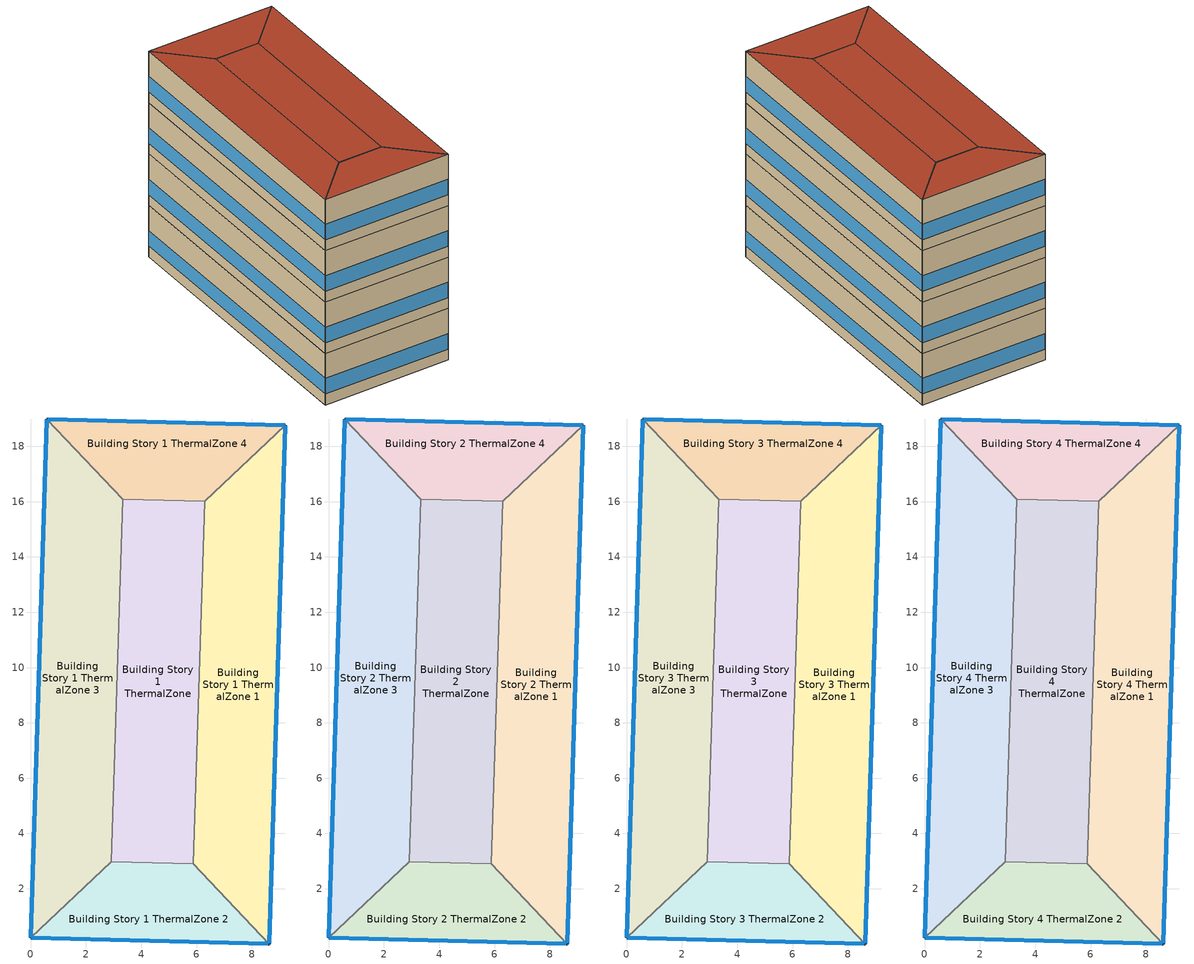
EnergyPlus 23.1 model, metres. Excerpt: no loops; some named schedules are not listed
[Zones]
Building Story 1 ThermalZone
 floor ground (Typical Insulated Carpeted 8in Slab Floor): 6.3,16.02 5.88,2.91 2.91,2.97 3.33,16.08 z0
 wall adiabatic (Typical Interior Wall): 5.88,2.91 6.3,16.02 3.33,16.08 2.91,2.97 5.88,2.91 z0:3.6
 ceiling adiabatic (Typical Interior Floor): 3.33,16.08 2.91,2.97 5.88,2.91 6.3,16.02 z3.6
Building Story 1 ThermalZone 1
 floor ground (Typical Insulated Carpeted 8in Slab Floor): 9.21,18.77 8.62,0 5.88,2.91 6.3,16.02 z0
 wall outside (Typical Insulated Steel Framed Exterior Wall R-12.99): 8.62,0 9.21,18.77 z0:3.6
 wall adiabatic (Typical Interior Wall): 9.21,18.77 6.3,16.02 5.88,2.91 8.62,0 z0:3.6
 window (U 0.55 SHGC 0.25): 8.63,0.03 9.21,18.74 z0.76:1.84
 ceiling adiabatic (Typical Interior Ceiling): 6.3,16.02 5.88,2.91 8.62,0 9.21,18.77 z3.6
Building Story 1 ThermalZone 2
 floor ground (Typical Insulated Carpeted 8in Slab Floor): 8.62,0 0,0.22 2.91,2.97 5.88,2.91 z0
 wall outside (Typical Insulated Steel Framed Exterior Wall R-12.99): 0,0.22 8.62,0 z0:3.6
 wall adiabatic (Typical Interior Wall): 8.62,0 5.88,2.91 2.91,2.97 0,0.22 z0:3.6
 window (U 0.55 SHGC 0.25): 0.03,0.22 8.6,0 z0.76:1.85
 ceiling adiabatic (Typical Interior Ceiling): 5.88,2.91 2.91,2.97 0,0.22 8.62,0 z3.6
Building Story 1 ThermalZone 3
 floor ground (Typical Insulated Carpeted 8in Slab Floor): 0,0.22 0.59,18.99 3.33,16.08 2.91,2.97 z0
 wall outside (Typical Insulated Steel Framed Exterior Wall R-12.99): 0.59,18.99 0,0.22 z0:3.6
 wall adiabatic (Typical Interior Wall): 0,0.22 2.91,2.97 3.33,16.08 0.59,18.99 z0:3.6
 window (U 0.55 SHGC 0.25): 0.59,18.97 0,0.25 z0.76:1.84
 ceiling adiabatic (Typical Interior Ceiling): 2.91,2.97 3.33,16.08 0.59,18.99 0,0.22 z3.6
Building Story 1 ThermalZone 4
 floor ground (Typical Insulated Carpeted 8in Slab Floor): 0.59,18.99 9.21,18.77 6.3,16.02 3.33,16.08 z0
 wall outside (Typical Insulated Steel Framed Exterior Wall R-12.99): 9.21,18.77 0.59,18.99 z0:3.6
 wall adiabatic (Typical Interior Wall): 0.59,18.99 3.33,16.08 6.3,16.02 9.21,18.77 z0:3.6
 window (U 0.55 SHGC 0.25): 9.19,18.77 0.61,18.99 z0.76:1.85
 ceiling adiabatic (Typical Interior Ceiling): 3.33,16.08 6.3,16.02 9.21,18.77 0.59,18.99 z3.6
Building Story 2 ThermalZone
 floor adiabatic (Typical Interior Floor): 6.3,16.02 5.88,2.91 2.91,2.97 3.33,16.08 z3.6
 wall adiabatic (Typical Interior Wall): 5.88,2.91 6.3,16.02 3.33,16.08 2.91,2.97 5.88,2.91 z3.6:7.2
 ceiling adiabatic (Typical Interior Ceiling): 3.33,16.08 2.91,2.97 5.88,2.91 6.3,16.02 z7.2
Building Story 2 ThermalZone 1
 floor adiabatic (Typical Interior Ceiling): 9.21,18.77 8.62,0 5.88,2.91 6.3,16.02 z3.6
 wall outside (Typical Insulated Steel Framed Exterior Wall R-12.99): 8.62,0 9.21,18.77 z3.6:7.2
 wall adiabatic (Typical Interior Wall): 9.21,18.77 6.3,16.02 5.88,2.91 8.62,0 z3.6:7.2
 window (U 0.55 SHGC 0.25): 8.63,0.03 9.21,18.74 z4.36:5.44
 ceiling adiabatic (Typical Interior Ceiling): 6.3,16.02 5.88,2.91 8.62,0 9.21,18.77 z7.2
Building Story 2 ThermalZone 2
 floor adiabatic (Typical Interior Ceiling): 8.62,0 0,0.22 2.91,2.97 5.88,2.91 z3.6
 wall outside (Typical Insulated Steel Framed Exterior Wall R-12.99): 0,0.22 8.62,0 z3.6:7.2
 wall adiabatic (Typical Interior Wall): 8.62,0 5.88,2.91 2.91,2.97 0,0.22 z3.6:7.2
 window (U 0.55 SHGC 0.25): 0.03,0.22 8.6,0 z4.36:5.45
 ceiling adiabatic (Typical Interior Ceiling): 5.88,2.91 2.91,2.97 0,0.22 8.62,0 z7.2
Building Story 2 ThermalZone 3
 floor adiabatic (Typical Interior Ceiling): 0,0.22 0.59,18.99 3.33,16.08 2.91,2.97 z3.6
 wall outside (Typical Insulated Steel Framed Exterior Wall R-12.99): 0.59,18.99 0,0.22 z3.6:7.2
 wall adiabatic (Typical Interior Wall): 0,0.22 2.91,2.97 3.33,16.08 0.59,18.99 z3.6:7.2
 window (U 0.55 SHGC 0.25): 0.59,18.97 0,0.25 z4.36:5.44
 ceiling adiabatic (Typical Interior Ceiling): 2.91,2.97 3.33,16.08 0.59,18.99 0,0.22 z7.2
Building Story 2 ThermalZone 4
 floor adiabatic (Typical Interior Ceiling): 0.59,18.99 9.21,18.77 6.3,16.02 3.33,16.08 z3.6
 wall outside (Typical Insulated Steel Framed Exterior Wall R-12.99): 9.21,18.77 0.59,18.99 z3.6:7.2
 wall adiabatic (Typical Interior Wall): 0.59,18.99 3.33,16.08 6.3,16.02 9.21,18.77 z3.6:7.2
 window (U 0.55 SHGC 0.25): 9.19,18.77 0.61,18.99 z4.36:5.45
 ceiling adiabatic (Typical Interior Ceiling): 3.33,16.08 6.3,16.02 9.21,18.77 0.59,18.99 z7.2
Building Story 3 ThermalZone
 floor adiabatic (Typical Interior Ceiling): 6.3,16.02 5.88,2.91 2.91,2.97 3.33,16.08 z7.2
 wall adiabatic (Typical Interior Wall): 5.88,2.91 6.3,16.02 3.33,16.08 2.91,2.97 5.88,2.91 z7.2:10.8
 ceiling adiabatic (Typical Interior Ceiling): 3.33,16.08 2.91,2.97 5.88,2.91 6.3,16.02 z10.8
Building Story 3 ThermalZone 1
 floor adiabatic (Typical Interior Ceiling): 9.21,18.77 8.62,0 5.88,2.91 6.3,16.02 z7.2
 wall outside (Typical Insulated Steel Framed Exterior Wall R-12.99): 8.62,0 9.21,18.77 z7.2:10.8
 wall adiabatic (Typical Interior Wall): 9.21,18.77 6.3,16.02 5.88,2.91 8.62,0 z7.2:10.8
 window (U 0.55 SHGC 0.25): 8.63,0.03 9.21,18.74 z7.96:9.04
 ceiling adiabatic (Typical Interior Ceiling): 6.3,16.02 5.88,2.91 8.62,0 9.21,18.77 z10.8
Building Story 3 ThermalZone 2
 floor adiabatic (Typical Interior Ceiling): 8.62,0 0,0.22 2.91,2.97 5.88,2.91 z7.2
 wall outside (Typical Insulated Steel Framed Exterior Wall R-12.99): 0,0.22 8.62,0 z7.2:10.8
 wall adiabatic (Typical Interior Wall): 8.62,0 5.88,2.91 2.91,2.97 0,0.22 z7.2:10.8
 window (U 0.55 SHGC 0.25): 0.03,0.22 8.6,0 z7.96:9.05
 ceiling adiabatic (Typical Interior Floor): 5.88,2.91 2.91,2.97 0,0.22 8.62,0 z10.8
Building Story 3 ThermalZone 3
 floor adiabatic (Typical Interior Ceiling): 0,0.22 0.59,18.99 3.33,16.08 2.91,2.97 z7.2
 wall outside (Typical Insulated Steel Framed Exterior Wall R-12.99): 0.59,18.99 0,0.22 z7.2:10.8
 wall adiabatic (Typical Interior Wall): 0,0.22 2.91,2.97 3.33,16.08 0.59,18.99 z7.2:10.8
 window (U 0.55 SHGC 0.25): 0.59,18.97 0,0.25 z7.96:9.04
 ceiling adiabatic (Typical Interior Floor): 2.91,2.97 3.33,16.08 0.59,18.99 0,0.22 z10.8
Building Story 3 ThermalZone 4
 floor adiabatic (Typical Interior Ceiling): 0.59,18.99 9.21,18.77 6.3,16.02 3.33,16.08 z7.2
 wall outside (Typical Insulated Steel Framed Exterior Wall R-12.99): 9.21,18.77 0.59,18.99 z7.2:10.8
 wall adiabatic (Typical Interior Wall): 0.59,18.99 3.33,16.08 6.3,16.02 9.21,18.77 z7.2:10.8
 window (U 0.55 SHGC 0.25): 9.19,18.77 0.61,18.99 z7.96:9.05
 ceiling adiabatic (Typical Interior Floor): 3.33,16.08 6.3,16.02 9.21,18.77 0.59,18.99 z10.8
Building Story 4 ThermalZone
 floor adiabatic (Typical Interior Ceiling): 6.3,16.02 5.88,2.91 2.91,2.97 3.33,16.08 z10.8
 wall adiabatic (Typical Interior Wall): 5.88,2.91 6.3,16.02 3.33,16.08 2.91,2.97 5.88,2.91 z10.8:14.4
 roof outside (Typical IEAD Roof - Highly Reflective R-25.64): 3.33,16.08 2.91,2.97 5.88,2.91 6.3,16.02 z14.4
Building Story 4 ThermalZone 1
 floor adiabatic (Typical Interior Ceiling): 9.21,18.77 8.62,0 5.88,2.91 6.3,16.02 z10.8
 wall outside (Typical Insulated Steel Framed Exterior Wall R-12.99): 8.62,0 9.21,18.77 z10.8:14.4
 wall adiabatic (Typical Interior Wall): 9.21,18.77 6.3,16.02 5.88,2.91 8.62,0 z10.8:14.4
 window (U 0.55 SHGC 0.25): 8.63,0.03 9.21,18.74 z11.56:12.64
 roof outside (Typical IEAD Roof - Highly Reflective R-25.64): 6.3,16.02 5.88,2.91 8.62,0 9.21,18.77 z14.4
Building Story 4 ThermalZone 2
 floor adiabatic (Typical Interior Floor): 8.62,0 0,0.22 2.91,2.97 5.88,2.91 z10.8
 wall outside (Typical Insulated Steel Framed Exterior Wall R-12.99): 0,0.22 8.62,0 z10.8:14.4
 wall adiabatic (Typical Interior Wall): 8.62,0 5.88,2.91 2.91,2.97 0,0.22 z10.8:14.4
 window (U 0.55 SHGC 0.25): 0.03,0.22 8.6,0 z11.56:12.65
 roof outside (Typical IEAD Roof - Highly Reflective R-25.64): 5.88,2.91 2.91,2.97 0,0.22 8.62,0 z14.4
Building Story 4 ThermalZone 3
 floor adiabatic (Typical Interior Floor): 0,0.22 0.59,18.99 3.33,16.08 2.91,2.97 z10.8
 wall outside (Typical Insulated Steel Framed Exterior Wall R-12.99): 0.59,18.99 0,0.22 z10.8:14.4
 wall adiabatic (Typical Interior Wall): 0,0.22 2.91,2.97 3.33,16.08 0.59,18.99 z10.8:14.4
 window (U 0.55 SHGC 0.25): 0.59,18.97 0,0.25 z11.56:12.64
 roof outside (Typical IEAD Roof - Highly Reflective R-25.64): 2.91,2.97 3.33,16.08 0.59,18.99 0,0.22 z14.4
Building Story 4 ThermalZone 4
 floor adiabatic (Typical Interior Floor): 0.59,18.99 9.21,18.77 6.3,16.02 3.33,16.08 z10.8
 wall outside (Typical Insulated Steel Framed Exterior Wall R-12.99): 9.21,18.77 0.59,18.99 z10.8:14.4
 wall adiabatic (Typical Interior Wall): 0.59,18.99 3.33,16.08 6.3,16.02 9.21,18.77 z10.8:14.4
 window (U 0.55 SHGC 0.25): 9.19,18.77 0.61,18.99 z11.56:12.65
 roof outside (Typical IEAD Roof - Highly Reflective R-25.64): 3.33,16.08 6.3,16.02 9.21,18.77 0.59,18.99 z14.4
[Building]
bld_1: Terrain=City
[Site:Location]
Jack Northrop Fld H_CA_USA: Latitude {deg}=41.3152; Longitude {deg}=-105.582; Time Zone {hr}=-8; Elevation {m}=21
[Site:GroundTemperature:FCfactorMethod]
18.8, 14.3, 13.6, 13.2, 13.3, 12.6, 15.3, 15.6, 17.7, 19.4, 19.7, 18.5
[Site:WaterMainsTemperature]
Calculation Method=Correlation; Annual Average Outdoor Air Temperature {C}=8.96667; Maximum Difference In Monthly Average Outdoor Air Temperatures {deltaC}=26.2
[SizingPeriod:DesignDay] Day of Month=21; Dry-Bulb Temperature Range Modifier Type=DefaultMultipliers; Humidity Condition Type=Wetbulb; Barometric Pressure {Pa}=98769; Rain Indicator=No; Snow Indicator=No; Daylight Saving Time Indicator=No; Begin Environment Reset Mode=FullResetAtBeginEnvironment
Name | Month | Day Type | Maximum Dry-Bulb Temperature {C} | Daily Dry-Bulb Temperature Range {deltaC} | Wetbulb or DewPoint at Maximum Dry-Bulb {C} | Wind Speed {m/s} | Wind Direction {deg} | Solar Model Indicator | ASHRAE Clear Sky Optical Depth for Beam Irradiance (taub) | ASHRAE Clear Sky Optical Depth for Diffuse Irradiance (taud) | Sky Clearness
Buffalo Niagara Intl Ap Ann Clg .4% Condns DB=>MWB 1 | 7 | SummerDesignDay | 30.3 | 9.3 | 21.8 | 5.7 | 240 | ASHRAETau | 0.462 | 2.001
Buffalo Niagara Intl Ap Ann Clg .4% Condns WB=>MDB 1 | 7 | SummerDesignDay | 27.8 | 9.3 | 23.8 | 5.7 | 240 | ASHRAETau | 0.462 | 2.001
Buffalo Niagara Intl Ap Ann Htg 99.6% Condns DB 1 | 1 | WinterDesignDay | -16.3 | 0 | -16.3 | 5.1 | 270 | ASHRAEClearSky |  |  | 0
[Material]
Name | Roughness | Thickness {m} | Conductivity {W/m-K} | Density {kg/m3} | Specific Heat {J/kg-K} | Thermal Absorptance | Solar Absorptance | Visible Absorptance
100mm Normalweight concrete floor | MediumRough | 0.1016 | 2.31045 | 2322 | 832.557 | 0.9 | 0.7 | 0.7
25mm Stucco | Smooth | 0.0254 | 0.72 | 1856 | 840 | 0.9 | 0.7 | 0.7
5/8 in. Gypsum Board | MediumSmooth | 0.0159 | 0.16 | 800 | 1090 | 0.9 | 0.7 | 0.7
8 in. Normalweight Concrete Floor | MediumRough | 0.2032 | 2.31 | 2322 | 832 | 0.9 | 0.7 | 0.7
G01 13mm gypsum board | Smooth | 0.0127 | 0.160031 | 800.001 | 1090.73 | 0.9 | 0.7 | 0.5
Metal Roof Surface | Smooth | 0.0008 | 45.28 | 7824 | 500 | 0.9 | 0.7 | 0.7
Roof Membrane - Highly Reflective | VeryRough | 0.0095 | 0.16 | 1121.29 | 1460 | 0.75 | 0.45 | 0.7
Std Wood 6inch 1; Std Wood 6inch 2 | MediumSmooth | 0.15 | 0.12 | 540 | 1210 | 0.9 | 0.7 | 0.7
[Material:NoMass] Roughness=Smooth; Thermal Absorptance=0.9; Solar Absorptance=0.7
Name | Thermal Resistance {m2-K/W} | Visible Absorptance
CP02 CARPET PAD; Typical Carpet Pad | 0.21648 | 0.8
Typical Insulation R-10.81 | 1.90342 | 0.7
Typical Insulation R-24.52 | 4.31889 | 0.7
[WindowMaterial:Gas]
Gap_1_W_0_0032: Gas Type=Air; Thickness {m}=0.0032
[WindowMaterial:Glazing] Optical Data Type=SpectralAverage; Infrared Transmittance at Normal Incidence=0; Back Side Infrared Hemispherical Emissivity=0.84; Conductivity {W/m-K}=1; Dirt Correction Factor for Solar and Visible Transmittance=1; Solar Diffusing=No
Name | Thickness {m} | Solar Transmittance at Normal Incidence | Front Side Solar Reflectance at Normal Incidence | Back Side Solar Reflectance at Normal Incidence | Visible Transmittance at Normal Incidence | Front Side Visible Reflectance at Normal Incidence | Back Side Visible Reflectance at Normal Incidence | Front Side Infrared Hemispherical Emissivity
Glass_2022F_LayerAvg | 0.0039 | 0.355897 | 0.394095 | 0.265645 | 0.677694 | 0.042734 | 0.05547 | 0.046
Glass_2175_LayerAvg | 0.0086 | 0.167758 | 0.217606 | 0.437978 | 0.416044 | 0.078729 | 0.10654 | 0.84
[Construction]
InteriorFurnishings 1: Std Wood 6inch 1
InteriorFurnishings 2: Std Wood 6inch 2
Typical IEAD Roof - Highly Reflective R-25.64: Roof Membrane - Highly Reflective, Typical Insulation R-24.52, Metal Roof Surface
Typical Insulated Carpeted 8in Slab Floor: 8 in. Normalweight Concrete Floor, Typical Carpet Pad
Typical Insulated Steel Framed Exterior Wall R-12.99: 25mm Stucco, 5/8 in. Gypsum Board, Typical Insulation R-10.81, 5/8 in. Gypsum Board
Typical Interior Ceiling: CP02 CARPET PAD, 100mm Normalweight concrete floor
Typical Interior Floor: 100mm Normalweight concrete floor, CP02 CARPET PAD
Typical Interior Wall: G01 13mm gypsum board, G01 13mm gypsum board
U 0.55 SHGC 0.25: Glass_2175_LayerAvg, Gap_1_W_0_0032, Glass_2022F_LayerAvg
[Zone] Multiplier=1; Part of Total Floor Area=Yes
Building Story 1 ThermalZone; Building Story 1 ThermalZone 1; Building Story 1 ThermalZone 2; Building Story 1 ThermalZone 3; Building Story 1 ThermalZone 4; Building Story 2 ThermalZone; Building Story 2 ThermalZone 1; Building Story 2 ThermalZone 2; Building Story 2 ThermalZone 3; Building Story 2 ThermalZone 4; Building Story 3 ThermalZone; Building Story 3 ThermalZone 1; Building Story 3 ThermalZone 2; Building Story 3 ThermalZone 3; Building Story 3 ThermalZone 4; Building Story 4 ThermalZone; Building Story 4 ThermalZone 1; Building Story 4 ThermalZone 2; Building Story 4 ThermalZone 3; Building Story 4 ThermalZone 4
[Space]
Name | Zone | Space Type
Building Story 1 Space | Building Story 1 ThermalZone | Story Ground Blended Space Type
Building Story 1 Space 1 | Building Story 1 ThermalZone 1 | Story Ground Blended Space Type
Building Story 1 Space 2 | Building Story 1 ThermalZone 2 | Story Ground Blended Space Type
Building Story 1 Space 3 | Building Story 1 ThermalZone 3 | Story Ground Blended Space Type
Building Story 1 Space 4 | Building Story 1 ThermalZone 4 | Story Ground Blended Space Type
Building Story 2 Space | Building Story 2 ThermalZone | Story Mid Blended Space Type
Building Story 2 Space 1 | Building Story 2 ThermalZone 1 | Story Mid Blended Space Type
Building Story 2 Space 2 | Building Story 2 ThermalZone 2 | Story Mid Blended Space Type
Building Story 2 Space 3 | Building Story 2 ThermalZone 3 | Story Mid Blended Space Type
Building Story 2 Space 4 | Building Story 2 ThermalZone 4 | Story Mid Blended Space Type
Building Story 3 Space | Building Story 3 ThermalZone | Story Mid2 Blended Space Type
Building Story 3 Space 1 | Building Story 3 ThermalZone 1 | Story Mid2 Blended Space Type
Building Story 3 Space 2 | Building Story 3 ThermalZone 2 | Story Mid2 Blended Space Type
Building Story 3 Space 3 | Building Story 3 ThermalZone 3 | Story Mid2 Blended Space Type
Building Story 3 Space 4 | Building Story 3 ThermalZone 4 | Story Mid2 Blended Space Type
Building Story 4 Space | Building Story 4 ThermalZone | Story Top Blended Space Type
Building Story 4 Space 1 | Building Story 4 ThermalZone 1 | Story Top Blended Space Type
Building Story 4 Space 2 | Building Story 4 ThermalZone 2 | Story Top Blended Space Type
Building Story 4 Space 3 | Building Story 4 ThermalZone 3 | Story Top Blended Space Type
Building Story 4 Space 4 | Building Story 4 ThermalZone 4 | Story Top Blended Space Type
[SpaceList]
Story Ground Blended Space Type: Building Story 1 Space, Building Story 1 Space 1, Building Story 1 Space 4, Building Story 1 Space 2, Building Story 1 Space 3
Story Mid Blended Space Type: Building Story 2 Space, Building Story 2 Space 1, Building Story 2 Space 2, Building Story 2 Space 3, Building Story 2 Space 4
Story Mid2 Blended Space Type: Building Story 3 Space 1, Building Story 3 Space, Building Story 3 Space 2, Building Story 3 Space 3, Building Story 3 Space 4
Story Top Blended Space Type: Building Story 4 Space 1, Building Story 4 Space 4, Building Story 4 Space, Building Story 4 Space 2, Building Story 4 Space 3
[InternalMass]
Name | Construction | Zone or ZoneList | Space or SpaceList | Surface Area {m2}
Building Story 1 Space SecondarySchool Auditorium  - Story Ground Mass | InteriorFurnishings 1 | Building Story 1 ThermalZone | Building Story 1 Space | 9.42893
Building Story 1 Space 1 SecondarySchool Auditorium  - Story Ground Mass | InteriorFurnishings 1 | Building Story 1 ThermalZone 1 | Building Story 1 Space 1 | 10.9137
Building Story 1 Space 4 SecondarySchool Auditorium  - Story Ground Mass | InteriorFurnishings 1 | Building Story 1 ThermalZone 4 | Building Story 1 Space 4 | 3.96791
Building Story 1 Space 2 SecondarySchool Auditorium  - Story Ground Mass | InteriorFurnishings 1 | Building Story 1 ThermalZone 2 | Building Story 1 Space 2 | 3.96792
Building Story 1 Space 3 SecondarySchool Auditorium  - Story Ground Mass | InteriorFurnishings 1 | Building Story 1 ThermalZone 3 | Building Story 1 Space 3 | 10.9137
Building Story 1 Space SecondarySchool Cafeteria  - Story Ground Mass | InteriorFurnishings 1 | Building Story 1 ThermalZone | Building Story 1 Space | 5.96791
Building Story 1 Space 1 SecondarySchool Cafeteria  - Story Ground Mass | InteriorFurnishings 1 | Building Story 1 ThermalZone 1 | Building Story 1 Space 1 | 6.90768
Building Story 1 Space 4 SecondarySchool Cafeteria  - Story Ground Mass | InteriorFurnishings 1 | Building Story 1 ThermalZone 4 | Building Story 1 Space 4 | 2.51143
Building Story 1 Space 2 SecondarySchool Cafeteria  - Story Ground Mass | InteriorFurnishings 1 | Building Story 1 ThermalZone 2 | Building Story 1 Space 2 | 2.51144
Building Story 1 Space 3 SecondarySchool Cafeteria  - Story Ground Mass | InteriorFurnishings 1 | Building Story 1 ThermalZone 3 | Building Story 1 Space 3 | 6.90768
Building Story 1 Space SecondarySchool ComputerRoom  - Story Ground Mass | InteriorFurnishings 1 | Building Story 1 ThermalZone | Building Story 1 Space | 9.11089
Building Story 1 Space 1 SecondarySchool ComputerRoom  - Story Ground Mass | InteriorFurnishings 1 | Building Story 1 ThermalZone 1 | Building Story 1 Space 1 | 10.5456
Building Story 1 Space 4 SecondarySchool ComputerRoom  - Story Ground Mass | InteriorFurnishings 1 | Building Story 1 ThermalZone 4 | Building Story 1 Space 4 | 3.83407
Building Story 1 Space 2 SecondarySchool ComputerRoom  - Story Ground Mass | InteriorFurnishings 1 | Building Story 1 ThermalZone 2 | Building Story 1 Space 2 | 3.83408
Building Story 1 Space 3 SecondarySchool ComputerRoom  - Story Ground Mass | InteriorFurnishings 1 | Building Story 1 ThermalZone 3 | Building Story 1 Space 3 | 10.5456
Building Story 1 Space SecondarySchool Gym  - Story Ground Mass | InteriorFurnishings 1 | Building Story 1 ThermalZone | Building Story 1 Space | 18.6645
Building Story 1 Space 1 SecondarySchool Gym  - Story Ground Mass | InteriorFurnishings 1 | Building Story 1 ThermalZone 1 | Building Story 1 Space 1 | 21.6036
Building Story 1 Space 4 SecondarySchool Gym  - Story Ground Mass | InteriorFurnishings 1 | Building Story 1 ThermalZone 4 | Building Story 1 Space 4 | 7.85446
Building Story 1 Space 2 SecondarySchool Gym  - Story Ground Mass | InteriorFurnishings 1 | Building Story 1 ThermalZone 2 | Building Story 1 Space 2 | 7.85448
Building Story 1 Space 3 SecondarySchool Gym  - Story Ground Mass | InteriorFurnishings 1 | Building Story 1 ThermalZone 3 | Building Story 1 Space 3 | 21.6036
Building Story 1 Space SecondarySchool Kitchen  - Story Ground Mass | InteriorFurnishings 1 | Building Story 1 ThermalZone | Building Story 1 Space | 2.0579
Building Story 1 Space 1 SecondarySchool Kitchen  - Story Ground Mass | InteriorFurnishings 1 | Building Story 1 ThermalZone 1 | Building Story 1 Space 1 | 2.38196
Building Story 1 Space 4 SecondarySchool Kitchen  - Story Ground Mass | InteriorFurnishings 1 | Building Story 1 ThermalZone 4 | Building Story 1 Space 4 | 0.866011
Building Story 1 Space 2 SecondarySchool Kitchen  - Story Ground Mass | InteriorFurnishings 1 | Building Story 1 ThermalZone 2 | Building Story 1 Space 2 | 0.866014
Building Story 1 Space 3 SecondarySchool Kitchen  - Story Ground Mass | InteriorFurnishings 1 | Building Story 1 ThermalZone 3 | Building Story 1 Space 3 | 2.38196
Building Story 1 Space SecondarySchool Library  - Story Ground Mass | InteriorFurnishings 1 | Building Story 1 ThermalZone | Building Story 1 Space | 8.02582
Building Story 1 Space 1 SecondarySchool Library  - Story Ground Mass | InteriorFurnishings 1 | Building Story 1 ThermalZone 1 | Building Story 1 Space 1 | 9.28963
Building Story 1 Space 4 SecondarySchool Library  - Story Ground Mass | InteriorFurnishings 1 | Building Story 1 ThermalZone 4 | Building Story 1 Space 4 | 3.37744
Building Story 1 Space 2 SecondarySchool Library  - Story Ground Mass | InteriorFurnishings 1 | Building Story 1 ThermalZone 2 | Building Story 1 Space 2 | 3.37745
Building Story 1 Space 3 SecondarySchool Library  - Story Ground Mass | InteriorFurnishings 1 | Building Story 1 ThermalZone 3 | Building Story 1 Space 3 | 9.28963
Building Story 1 Space SecondarySchool Lobby  - Story Ground Mass; Building Story 1 Space SecondarySchool Restroom  - Story Ground Mass | InteriorFurnishings 1 | Building Story 1 ThermalZone | Building Story 1 Space | 4.00355
Building Story 1 Space 1 SecondarySchool Lobby  - Story Ground Mass; Building Story 1 Space 1 SecondarySchool Restroom  - Story Ground Mass | InteriorFurnishings 1 | Building Story 1 ThermalZone 1 | Building Story 1 Space 1 | 4.63399
Building Story 1 Space 4 SecondarySchool Lobby  - Story Ground Mass; Building Story 1 Space 4 SecondarySchool Restroom  - Story Ground Mass | InteriorFurnishings 1 | Building Story 1 ThermalZone 4 | Building Story 1 Space 4 | 1.68479
Building Story 1 Space 2 SecondarySchool Lobby  - Story Ground Mass; Building Story 1 Space 2 SecondarySchool Restroom  - Story Ground Mass | InteriorFurnishings 1 | Building Story 1 ThermalZone 2 | Building Story 1 Space 2 | 1.68479
Building Story 1 Space 3 SecondarySchool Lobby  - Story Ground Mass; Building Story 1 Space 3 SecondarySchool Restroom  - Story Ground Mass | InteriorFurnishings 1 | Building Story 1 ThermalZone 3 | Building Story 1 Space 3 | 4.63399
Building Story 1 Space SecondarySchool Mechanical  - Story Ground Mass | InteriorFurnishings 1 | Building Story 1 ThermalZone | Building Story 1 Space | 6.52916
Building Story 1 Space 1 SecondarySchool Mechanical  - Story Ground Mass | InteriorFurnishings 1 | Building Story 1 ThermalZone 1 | Building Story 1 Space 1 | 7.5573
Building Story 1 Space 4 SecondarySchool Mechanical  - Story Ground Mass | InteriorFurnishings 1 | Building Story 1 ThermalZone 4 | Building Story 1 Space 4 | 2.74762
Building Story 1 Space 2 SecondarySchool Mechanical  - Story Ground Mass | InteriorFurnishings 1 | Building Story 1 ThermalZone 2 | Building Story 1 Space 2 | 2.74763
Building Story 1 Space 3 SecondarySchool Mechanical  - Story Ground Mass | InteriorFurnishings 1 | Building Story 1 ThermalZone 3 | Building Story 1 Space 3 | 7.5573
Building Story 1 Space SecondarySchool Office  - Story Ground Mass | InteriorFurnishings 1 | Building Story 1 ThermalZone | Building Story 1 Space | 10.1585
Building Story 1 Space 1 SecondarySchool Office  - Story Ground Mass | InteriorFurnishings 1 | Building Story 1 ThermalZone 1 | Building Story 1 Space 1 | 11.7582
Building Story 1 Space 4 SecondarySchool Office  - Story Ground Mass | InteriorFurnishings 1 | Building Story 1 ThermalZone 4 | Building Story 1 Space 4 | 4.27495
Building Story 1 Space 2 SecondarySchool Office  - Story Ground Mass | InteriorFurnishings 1 | Building Story 1 ThermalZone 2 | Building Story 1 Space 2 | 4.27496
Building Story 1 Space 3 SecondarySchool Office  - Story Ground Mass | InteriorFurnishings 1 | Building Story 1 ThermalZone 3 | Building Story 1 Space 3 | 11.7582
Building Story 1 Space Mass | InteriorFurnishings 2 | Building Story 1 ThermalZone | Building Story 1 Space | 77.9508
Building Story 1 Space 1 Mass | InteriorFurnishings 2 | Building Story 1 ThermalZone 1 | Building Story 1 Space 1 | 90.2257
Building Story 1 Space 2 Mass | InteriorFurnishings 2 | Building Story 1 ThermalZone 2 | Building Story 1 Space 2 | 32.8036
Building Story 1 Space 3 Mass | InteriorFurnishings 2 | Building Story 1 ThermalZone 3 | Building Story 1 Space 3 | 90.2257
Building Story 1 Space 4 Mass | InteriorFurnishings 2 | Building Story 1 ThermalZone 4 | Building Story 1 Space 4 | 32.8035
Building Story 2 Space SecondarySchool Classroom A  - Story Mid Mass; Building Story 2 Space SecondarySchool Classroom C  - Story Mid Mass | InteriorFurnishings 1 | Building Story 2 ThermalZone | Building Story 2 Space | 19.3022
Building Story 2 Space 1 SecondarySchool Classroom A  - Story Mid Mass; Building Story 2 Space 1 SecondarySchool Classroom C  - Story Mid Mass | InteriorFurnishings 1 | Building Story 2 ThermalZone 1 | Building Story 2 Space 1 | 22.3417
Building Story 2 Space 2 SecondarySchool Classroom A  - Story Mid Mass; Building Story 2 Space 2 SecondarySchool Classroom C  - Story Mid Mass | InteriorFurnishings 1 | Building Story 2 ThermalZone 2 | Building Story 2 Space 2 | 8.12282
Building Story 2 Space 3 SecondarySchool Classroom A  - Story Mid Mass; Building Story 2 Space 3 SecondarySchool Classroom C  - Story Mid Mass | InteriorFurnishings 1 | Building Story 2 ThermalZone 3 | Building Story 2 Space 3 | 22.3417
Building Story 2 Space 4 SecondarySchool Classroom A  - Story Mid Mass; Building Story 2 Space 4 SecondarySchool Classroom C  - Story Mid Mass | InteriorFurnishings 1 | Building Story 2 ThermalZone 4 | Building Story 2 Space 4 | 8.1228
Building Story 2 Space SecondarySchool Corridor B  - Story Mid Mass | InteriorFurnishings 1 | Building Story 2 ThermalZone | Building Story 2 Space | 27.2173
Building Story 2 Space 1 SecondarySchool Corridor B  - Story Mid Mass | InteriorFurnishings 1 | Building Story 2 ThermalZone 1 | Building Story 2 Space 1 | 31.5032
Building Story 2 Space 2 SecondarySchool Corridor B  - Story Mid Mass | InteriorFurnishings 1 | Building Story 2 ThermalZone 2 | Building Story 2 Space 2 | 11.4537
Building Story 2 Space 3 SecondarySchool Corridor B  - Story Mid Mass | InteriorFurnishings 1 | Building Story 2 ThermalZone 3 | Building Story 2 Space 3 | 31.5032
Building Story 2 Space 4 SecondarySchool Corridor B  - Story Mid Mass | InteriorFurnishings 1 | Building Story 2 ThermalZone 4 | Building Story 2 Space 4 | 11.4537
Building Story 2 Space SecondarySchool Gym  - Story Mid Mass | InteriorFurnishings 1 | Building Story 2 ThermalZone | Building Story 2 Space | 12.1291
Building Story 2 Space 1 SecondarySchool Gym  - Story Mid Mass | InteriorFurnishings 1 | Building Story 2 ThermalZone 1 | Building Story 2 Space 1 | 14.0391
Building Story 2 Space 2 SecondarySchool Gym  - Story Mid Mass | InteriorFurnishings 1 | Building Story 2 ThermalZone 2 | Building Story 2 Space 2 | 5.10423
Building Story 2 Space 3 SecondarySchool Gym  - Story Mid Mass | InteriorFurnishings 1 | Building Story 2 ThermalZone 3 | Building Story 2 Space 3 | 14.0391
Building Story 2 Space 4 SecondarySchool Gym  - Story Mid Mass | InteriorFurnishings 1 | Building Story 2 ThermalZone 4 | Building Story 2 Space 4 | 5.10422
Building Story 2 Space Mass | InteriorFurnishings 2 | Building Story 2 ThermalZone | Building Story 2 Space | 77.9508
Building Story 2 Space 1 Mass | InteriorFurnishings 2 | Building Story 2 ThermalZone 1 | Building Story 2 Space 1 | 90.2257
Building Story 2 Space 2 Mass | InteriorFurnishings 2 | Building Story 2 ThermalZone 2 | Building Story 2 Space 2 | 32.8036
Building Story 2 Space 3 Mass | InteriorFurnishings 2 | Building Story 2 ThermalZone 3 | Building Story 2 Space 3 | 90.2257
Building Story 2 Space 4 Mass | InteriorFurnishings 2 | Building Story 2 ThermalZone 4 | Building Story 2 Space 4 | 32.8035
Building Story 3 Space 1 Office WholeBuilding - Md Office  - Story Mid2 Mass | InteriorFurnishings 1 | Building Story 3 ThermalZone 1 | Building Story 3 Space 1 | 54.1354
Building Story 3 Space Office WholeBuilding - Md Office  - Story Mid2 Mass | InteriorFurnishings 1 | Building Story 3 ThermalZone | Building Story 3 Space | 46.7705
Building Story 3 Space 2 Office WholeBuilding - Md Office  - Story Mid2 Mass | InteriorFurnishings 1 | Building Story 3 ThermalZone 2 | Building Story 3 Space 2 | 19.6821
Building Story 3 Space 3 Office WholeBuilding - Md Office  - Story Mid2 Mass | InteriorFurnishings 1 | Building Story 3 ThermalZone 3 | Building Story 3 Space 3 | 54.1354
Building Story 3 Space 4 Office WholeBuilding - Md Office  - Story Mid2 Mass | InteriorFurnishings 1 | Building Story 3 ThermalZone 4 | Building Story 3 Space 4 | 19.6821
Building Story 3 Space 1 SecondarySchool Classroom A  - Story Mid2 Mass; Building Story 3 Space 1 SecondarySchool Classroom C  - Story Mid2 Mass | InteriorFurnishings 1 | Building Story 3 ThermalZone 1 | Building Story 3 Space 1 | 10.5835
Building Story 3 Space SecondarySchool Classroom A  - Story Mid2 Mass; Building Story 3 Space SecondarySchool Classroom C  - Story Mid2 Mass | InteriorFurnishings 1 | Building Story 3 ThermalZone | Building Story 3 Space | 9.14362
Building Story 3 Space 2 SecondarySchool Classroom A  - Story Mid2 Mass; Building Story 3 Space 2 SecondarySchool Classroom C  - Story Mid2 Mass | InteriorFurnishings 1 | Building Story 3 ThermalZone 2 | Building Story 3 Space 2 | 3.84785
Building Story 3 Space 3 SecondarySchool Classroom A  - Story Mid2 Mass; Building Story 3 Space 3 SecondarySchool Classroom C  - Story Mid2 Mass | InteriorFurnishings 1 | Building Story 3 ThermalZone 3 | Building Story 3 Space 3 | 10.5835
Building Story 3 Space 4 SecondarySchool Classroom A  - Story Mid2 Mass; Building Story 3 Space 4 SecondarySchool Classroom C  - Story Mid2 Mass | InteriorFurnishings 1 | Building Story 3 ThermalZone 4 | Building Story 3 Space 4 | 3.84784
Building Story 3 Space 1 SecondarySchool Corridor B  - Story Mid2 Mass | InteriorFurnishings 1 | Building Story 3 ThermalZone 1 | Building Story 3 Space 1 | 14.9233
Building Story 3 Space SecondarySchool Corridor B  - Story Mid2 Mass | InteriorFurnishings 1 | Building Story 3 ThermalZone | Building Story 3 Space | 12.8931
Building Story 3 Space 2 SecondarySchool Corridor B  - Story Mid2 Mass | InteriorFurnishings 1 | Building Story 3 ThermalZone 2 | Building Story 3 Space 2 | 5.42572
Building Story 3 Space 3 SecondarySchool Corridor B  - Story Mid2 Mass | InteriorFurnishings 1 | Building Story 3 ThermalZone 3 | Building Story 3 Space 3 | 14.9233
Building Story 3 Space 4 SecondarySchool Corridor B  - Story Mid2 Mass | InteriorFurnishings 1 | Building Story 3 ThermalZone 4 | Building Story 3 Space 4 | 5.4257
Building Story 3 Space Mass | InteriorFurnishings 2 | Building Story 3 ThermalZone | Building Story 3 Space | 77.9508
Building Story 3 Space 1 Mass | InteriorFurnishings 2 | Building Story 3 ThermalZone 1 | Building Story 3 Space 1 | 90.2257
Building Story 3 Space 2 Mass | InteriorFurnishings 2 | Building Story 3 ThermalZone 2 | Building Story 3 Space 2 | 32.8036
Building Story 3 Space 3 Mass | InteriorFurnishings 2 | Building Story 3 ThermalZone 3 | Building Story 3 Space 3 | 90.2257
Building Story 3 Space 4 Mass | InteriorFurnishings 2 | Building Story 3 ThermalZone 4 | Building Story 3 Space 4 | 32.8035
Building Story 4 Space 1 Office WholeBuilding - Md Office  - Story Top Mass | InteriorFurnishings 1 | Building Story 4 ThermalZone 1 | Building Story 4 Space 1 | 90.2257
Building Story 4 Space 4 Office WholeBuilding - Md Office  - Story Top Mass | InteriorFurnishings 1 | Building Story 4 ThermalZone 4 | Building Story 4 Space 4 | 32.8035
Building Story 4 Space Office WholeBuilding - Md Office  - Story Top Mass | InteriorFurnishings 1 | Building Story 4 ThermalZone | Building Story 4 Space | 77.9508
Building Story 4 Space 2 Office WholeBuilding - Md Office  - Story Top Mass | InteriorFurnishings 1 | Building Story 4 ThermalZone 2 | Building Story 4 Space 2 | 32.8036
Building Story 4 Space 3 Office WholeBuilding - Md Office  - Story Top Mass | InteriorFurnishings 1 | Building Story 4 ThermalZone 3 | Building Story 4 Space 3 | 90.2257
Building Story 4 Space Mass | InteriorFurnishings 2 | Building Story 4 ThermalZone | Building Story 4 Space | 77.9508
Building Story 4 Space 1 Mass | InteriorFurnishings 2 | Building Story 4 ThermalZone 1 | Building Story 4 Space 1 | 90.2257
Building Story 4 Space 2 Mass | InteriorFurnishings 2 | Building Story 4 ThermalZone 2 | Building Story 4 Space 2 | 32.8036
Building Story 4 Space 3 Mass | InteriorFurnishings 2 | Building Story 4 ThermalZone 3 | Building Story 4 Space 3 | 90.2257
Building Story 4 Space 4 Mass | InteriorFurnishings 2 | Building Story 4 ThermalZone 4 | Building Story 4 Space 4 | 32.8035
[Lights] Design Level Calculation Method=Watts/Area; Return Air Fraction=0; Fraction Visible=0.2; Fraction Replaceable=1
Name | Zone or ZoneList or Space or SpaceList | Schedule | Watts per Zone Floor Area {W/m2} | Fraction Radiant
SecondarySchool Auditorium Lights 1 | Story Ground Blended Space Type | SchoolSecondary BLDG_LIGHT_SCH_2013 | 0.820262 | 0.37
SecondarySchool Cafeteria Lights 1 | Story Ground Blended Space Type | SchoolSecondary BLDG_LIGHT_SCH_2013 | 0.535655 | 0.37
SecondarySchool ComputerRoom Lights 1 | Story Ground Blended Space Type | SchoolSecondary BLDG_LIGHT_CLASSROOM_SCH_2013 | 1.56003 | 0.37
SecondarySchool Gym Lights 1 | Story Ground Blended Space Type | SchoolSecondary BLDG_LIGHT_GYM_SCH_2013 | 1.85566 | 0.37
SecondarySchool Kitchen Lights 1 | Story Ground Blended Space Type | SchoolSecondary BLDG_LIGHT_SCH_2013 | 0.343842 | 0.37
SecondarySchool Library Lights 1 | Story Ground Blended Space Type | SchoolSecondary BLDG_LIGHT_LIBRARY_SCH_2013 | 1.31882 | 0.37
SecondarySchool Lobby Lights 1 | Story Ground Blended Space Type | SchoolSecondary BLDG_LIGHT_LOBBYFLR1_SCH_2013 | 0.497551 | 0.37
SecondarySchool Mechanical Lights 1 | Story Ground Blended Space Type | SchoolSecondary BLDG_LIGHT_MECHANICAL_SCH_2013 | 0.378666 | 0.37
SecondarySchool Office Lights 1 | Story Ground Blended Space Type | SchoolSecondary BLDG_LIGHT_OFFICE_SCH_2013 | 1.55706 | 0.37
SecondarySchool Restroom Lights 1 | Story Ground Blended Space Type | SchoolSecondary BLDG_LIGHT_BATH_SCH_2013 | 0.541778 | 0.37
SecondarySchool Classroom Lights 1 | Story Mid Blended Space Type | SchoolSecondary BLDG_LIGHT_CLASSROOM_SCH_2013 | 6.61009 | 0.37
SecondarySchool Corridor Lights 1 | Story Mid Blended Space Type | SchoolSecondary BLDG_LIGHT_CORRIDOR_SCH_2013 | 2.48049 | 0.37
SecondarySchool Gym Lights 2 | Story Mid Blended Space Type | SchoolSecondary BLDG_LIGHT_GYM_SCH_2013 | 1.2059 | 0.37
Office WholeBuilding - Md Office Lights 1 | Story Mid2 Blended Space Type | OfficeMedium BLDG_LIGHT_SCH_2013 | 5.29584 | 0.7
SecondarySchool Classroom Lights 2 | Story Mid2 Blended Space Type | SchoolSecondary BLDG_LIGHT_CLASSROOM_SCH_2013 | 3.13126 | 0.37
SecondarySchool Corridor Lights 2 | Story Mid2 Blended Space Type | SchoolSecondary BLDG_LIGHT_CORRIDOR_SCH_2013 | 1.17503 | 0.37
Office WholeBuilding - Md Office Lights 2 | Story Top Blended Space Type | OfficeMedium BLDG_LIGHT_SCH_2013 | 8.82641 | 0.7
[People] Number of People Calculation Method=People/Area; Fraction Radiant=0.3; Enable ASHRAE 55 Comfort Warnings=Yes; Mean Radiant Temperature Calculation Type=ZoneAveraged; Work Efficiency Schedule=Work Efficiency Schedule; Clothing Insulation Schedule=Clothing Schedule; Air Velocity Schedule=Air Velocity Schedule; Thermal Comfort Model 1 Type=Fanger
Name | Zone or ZoneList or Space or SpaceList | Number of People Schedule | People per Floor Area {person/m2} | Activity Level Schedule
SecondarySchool Auditorium People 1 | Story Ground Blended Space Type | SchoolSecondary BLDG_OCC_SCH_Auditorium | 0.1953 | SchoolSecondary ACTIVITY_SCH
SecondarySchool Cafeteria People 1 | Story Ground Blended Space Type | SchoolSecondary BLDG_OCC_SCH_Cafeteria | 0.0824085 | SchoolSecondary ACTIVITY_SCH
SecondarySchool ComputerRoom People 1 | Story Ground Blended Space Type | SchoolSecondary BLDG_OCC_SCH_Extend | 0.044033 | SchoolSecondary ACTIVITY_SCH
SecondarySchool Gym People 1 | Story Ground Blended Space Type | SchoolSecondary BLDG_OCC_SCH_Gym | 0.0773193 | SchoolSecondary ACTIVITY_SCH
SecondarySchool Kitchen People 1 | Story Ground Blended Space Type | SchoolSecondary BLDG_OCC_SCH | 0.00432787 | SchoolSecondary ACTIVITY_SCH
SecondarySchool Library People 1 | Story Ground Blended Space Type | SchoolSecondary BLDG_OCC_SCH | 0.0110825 | SchoolSecondary ACTIVITY_SCH
SecondarySchool Office People 1 | Story Ground Blended Space Type | SchoolSecondary BLDG_OCC_SCH_Offices | 0.00701376 | SchoolSecondary ACTIVITY_SCH
SecondarySchool Classroom People 1 | Story Mid Blended Space Type | SchoolSecondary BLDG_OCC_SCH | 0.186575 | SchoolSecondary ACTIVITY_SCH
SecondarySchool Gym People 2 | Story Mid Blended Space Type | SchoolSecondary BLDG_OCC_SCH_Gym | 0.0502459 | SchoolSecondary ACTIVITY_SCH
Office WholeBuilding - Md Office People 1 | Story Mid2 Blended Space Type | OfficeMedium BLDG_OCC_SCH | 0.0322917 | OfficeMedium ACTIVITY_SCH
SecondarySchool Classroom People 2 | Story Mid2 Blended Space Type | SchoolSecondary BLDG_OCC_SCH | 0.0883824 | SchoolSecondary ACTIVITY_SCH
Office WholeBuilding - Md Office People 2 | Story Top Blended Space Type | OfficeMedium BLDG_OCC_SCH | 0.0538196 | OfficeMedium ACTIVITY_SCH
[ElectricEquipment] Design Level Calculation Method=Watts/Area
Name | Zone or ZoneList or Space or SpaceList | Schedule | Watts per Zone Floor Area {W/m2} | Fraction Radiant | Fraction Latent | Fraction Lost
2 Elevator Fans | Story Ground Blended Space Type | Elevator Schedule 3 | 0.382182 | 0.5
2 Elevator Lift Motors | Story Ground Blended Space Type | Elevator Schedule 1 | 198.204 | 0 | 0 | 1
2 Elevator Lights | Story Ground Blended Space Type | Elevator Schedule 2 | 0.399354 | 0.5
SecondarySchool Auditorium Elec Equip 1 | Story Ground Blended Space Type | SchoolSecondary BLDG_EQUIP_SCH_2013 | 0.598921 | 0.5 | 0 | 0
SecondarySchool Cafeteria Elec Equip 1 | Story Ground Blended Space Type | SchoolSecondary KITCHEN_ELEC_EQUIP_SCH | 5.89221 | 0.5 | 0 | 0
SecondarySchool ComputerRoom Elec Equip 1 | Story Ground Blended Space Type | SchoolSecondary BLDG_EQUIP_SCH_2013 | 2.33752 | 0.5 | 0 | 0
SecondarySchool Gym Elec Equip 1 | Story Ground Blended Space Type | SchoolSecondary BLDG_EQUIP_SCH_2013 | 1.18556 | 0.5 | 0 | 0
SecondarySchool Kitchen Elec Equip 1 | Story Ground Blended Space Type | SchoolSecondary KITCHEN_ELEC_EQUIP_SCH | 5.86805 | 0.3 | 0.25 | 0.2
SecondarySchool Library Elec Equip 1 | Story Ground Blended Space Type | SchoolSecondary BLDG_EQUIP_SCH_2013 | 1.03067 | 0.5 | 0 | 0
SecondarySchool Lobby Elec Equip 1; SecondarySchool Restroom Elec Equip 1 | Story Ground Blended Space Type | SchoolSecondary BLDG_EQUIP_SCH_2013 | 0.204549 | 0.5 | 0 | 0
SecondarySchool Mechanical Elec Equip 1 | Story Ground Blended Space Type | SchoolSecondary BLDG_EQUIP_SCH_2013 | 0.333587 | 0.5 | 0 | 0
SecondarySchool Office Elec Equip 1 | Story Ground Blended Space Type | SchoolSecondary BLDG_EQUIP_SCH_2013 | 1.40275 | 0.5 | 0 | 0
SecondarySchool Classroom Elec Equip 1 | Story Mid Blended Space Type | SchoolSecondary BLDG_EQUIP_SCH_2013 | 4.95224 | 0.5 | 0 | 0
SecondarySchool Corridor Elec Equip 1 | Story Mid Blended Space Type | SchoolSecondary BLDG_EQUIP_SCH_2013 | 1.39058 | 0.5 | 0 | 0
SecondarySchool Gym Elec Equip 2 | Story Mid Blended Space Type | SchoolSecondary BLDG_EQUIP_SCH_2013 | 0.770438 | 0.5 | 0 | 0
Office WholeBuilding - Md Office Elec Equip 1 | Story Mid2 Blended Space Type | OfficeMedium BLDG_EQUIP_SCH_2013 | 4.84376 | 0.5 | 0 | 0
SecondarySchool Classroom Elec Equip 2 | Story Mid2 Blended Space Type | SchoolSecondary BLDG_EQUIP_SCH_2013 | 2.34592 | 0.5 | 0 | 0
SecondarySchool Corridor Elec Equip 2 | Story Mid2 Blended Space Type | SchoolSecondary BLDG_EQUIP_SCH_2013 | 0.658731 | 0.5 | 0 | 0
Office WholeBuilding - Md Office Elec Equip 2 | Story Top Blended Space Type | OfficeMedium BLDG_EQUIP_SCH_2013 | 8.07293 | 0.5 | 0 | 0
[GasEquipment]
SecondarySchool Kitchen Gas Equip 1: Zone or ZoneList or Space or SpaceList=Story Ground Blended Space Type; Schedule=SchoolSecondary KITCHEN_GAS_EQUIP_SCH; Design Level Calculation Method=Watts/Area; Power per Zone Floor Area {W/m2}=44.3139; Fraction Latent=0.1; Fraction Radiant=0.2; Fraction Lost=0.7
[ZoneInfiltration:DesignFlowRate] Schedule=Always On Discrete; Design Flow Rate Calculation Method=Flow/ExteriorArea; Constant Term Coefficient=0; Temperature Term Coefficient=0; Velocity Term Coefficient=0.224; Velocity Squared Term Coefficient=0
Name | Zone or ZoneList or Space or SpaceList | Flow Rate per Exterior Surface Area {m3/s-m2}
SecondarySchool Auditorium  - Story Ground Infiltration | Story Ground Blended Space Type | 4.13374e-05
SecondarySchool Cafeteria  - Story Ground Infiltration | Story Ground Blended Space Type | 2.61639e-05
SecondarySchool ComputerRoom  - Story Ground Infiltration | Story Ground Blended Space Type | 3.9943e-05
SecondarySchool Gym  - Story Ground Infiltration | Story Ground Blended Space Type | 0.000195742
SecondarySchool Kitchen  - Story Ground Infiltration | Story Ground Blended Space Type | 9.02204e-06
SecondarySchool Library  - Story Ground Infiltration | Story Ground Blended Space Type | 3.5186e-05
SecondarySchool Lobby  - Story Ground Infiltration; SecondarySchool Restroom  - Story Ground Infiltration | Story Ground Blended Space Type | 1.7552e-05
SecondarySchool Mechanical  - Story Ground Infiltration | Story Ground Blended Space Type | 2.86245e-05
SecondarySchool Office  - Story Ground Infiltration | Story Ground Blended Space Type | 0.000158451
SecondarySchool Classroom A  - Story Mid Infiltration; SecondarySchool Classroom C  - Story Mid Infiltration | Story Mid Blended Space Type | 0.00017769
SecondarySchool Corridor B  - Story Mid Infiltration | Story Mid Blended Space Type | 4.71038e-05
SecondarySchool Gym  - Story Mid Infiltration | Story Mid Blended Space Type | 0.00016709
Office WholeBuilding - Md Office  - Story Mid2 Infiltration | Story Mid2 Blended Space Type | 0.000318961
SecondarySchool Classroom A  - Story Mid2 Infiltration; SecondarySchool Classroom C  - Story Mid2 Infiltration | Story Mid2 Blended Space Type | 0.000101754
SecondarySchool Corridor B  - Story Mid2 Infiltration | Story Mid2 Blended Space Type | 4.71038e-05
Office WholeBuilding - Md Office  - Story Top Infiltration | Story Top Blended Space Type | 0.000281566
[Daylighting:Controls] Lighting Control Type=Stepped; Minimum Input Power Fraction for Continuous or ContinuousOff Dimming Control=0.3; Minimum Light Output Fraction for Continuous or ContinuousOff Dimming Control=0.2; Number of Stepped Control Steps=3; Probability Lighting will be Reset When Needed in Manual Stepped Control=1; Glare Calculation Azimuth Angle of View Direction Clockwise from Zone y-Axis {deg}=-0; Maximum Allowable Discomfort Glare Index=22
Name | Zone or Space | Glare Calculation Daylighting Reference Point | Daylighting Reference Point 1 | Fraction of Lights Controlled by Reference Point 1 | Illuminance Setpoint at Reference Point 1 {lux} | Daylighting Reference Point 2 | Fraction of Lights Controlled by Reference Point 2 | Illuminance Setpoint at Reference Point 2 {lux}
Building Story 1 ThermalZone 1 DaylightingControls | Building Story 1 ThermalZone 1 | Building Story 1 Space 1 Daylt Sensor 1 | Building Story 1 Space 1 Daylt Sensor 1 | 0.693 | 538 | Building Story 1 Space 1 Daylt Sensor 2 | 0.306 | 538
Building Story 1 ThermalZone 3 DaylightingControls | Building Story 1 ThermalZone 3 | Building Story 1 Space 3 Daylt Sensor 1 | Building Story 1 Space 3 Daylt Sensor 1 | 0.693 | 538 | Building Story 1 Space 3 Daylt Sensor 2 | 0.306 | 538
Building Story 2 ThermalZone 1 DaylightingControls | Building Story 2 ThermalZone 1 | Building Story 2 Space 1 Daylt Sensor 1 | Building Story 2 Space 1 Daylt Sensor 1 | 0.693 | 215 | Building Story 2 Space 1 Daylt Sensor 2 | 0.306 | 215
Building Story 2 ThermalZone 3 DaylightingControls | Building Story 2 ThermalZone 3 | Building Story 2 Space 3 Daylt Sensor 1 | Building Story 2 Space 3 Daylt Sensor 1 | 0.693 | 215 | Building Story 2 Space 3 Daylt Sensor 2 | 0.306 | 215
Building Story 3 ThermalZone 1 DaylightingControls | Building Story 3 ThermalZone 1 | Building Story 3 Space 1 Daylt Sensor 1 | Building Story 3 Space 1 Daylt Sensor 1 | 0.471 | 377 | Building Story 3 Space 1 Daylt Sensor 2 | 0.098 | 377
Building Story 3 ThermalZone 3 DaylightingControls | Building Story 3 ThermalZone 3 | Building Story 3 Space 3 Daylt Sensor 1 | Building Story 3 Space 3 Daylt Sensor 1 | 0.471 | 377 | Building Story 3 Space 3 Daylt Sensor 2 | 0.098 | 377
Building Story 4 ThermalZone 1 DaylightingControls | Building Story 4 ThermalZone 1 | Building Story 4 Space 1 Daylt Sensor 1 | Building Story 4 Space 1 Daylt Sensor 1 | 0.471 | 377 | Building Story 4 Space 1 Daylt Sensor 2 | 0.098 | 377
Building Story 4 ThermalZone 3 DaylightingControls | Building Story 4 ThermalZone 3 | Building Story 4 Space 3 Daylt Sensor 1 | Building Story 4 Space 3 Daylt Sensor 1 | 0.471 | 377 | Building Story 4 Space 3 Daylt Sensor 2 | 0.098 | 377
[Exterior:Lights] Control Option=AstronomicalClock
Name | Schedule | Design Level {W}
Building Facades | Schedule Ruleset 1 | 255.72
Main Entries | Schedule Ruleset 2 | 240
Other Doors | Schedule Ruleset 2 | 31.6674
Parking Areas and Drives | Schedule Ruleset 2 | 666.224
[Schedule:Year]
SchoolSecondary BLDG_LIGHT_SCH_2013: SchoolSecondary BLDG_LIGHT_SCH_2013 Week Rule - Jan1-Jan3, 1, 1, 1, 3, SchoolSecondary BLDG_LIGHT_SCH_2013 Week Rule - Jan4-Jun27, 1, 4, 6, 27, SchoolSecondary BLDG_LIGHT_SCH_2013 Week Rule - Jun28-Jul4, 6, 28, 7, 4, SchoolSecondary BLDG_LIGHT_SCH_2013 Week Rule - Jul5-Aug29, 7, 5, 8, 29, SchoolSecondary BLDG_LIGHT_SCH_2013 Week Rule - Aug30-Sep5, 8, 30, 9, 5, SchoolSecondary BLDG_LIGHT_SCH_2013 Week Rule - Sep6-Dec31, 9, 6, 12, 31
SchoolSecondary BLDG_LIGHT_CLASSROOM_SCH_2013: SchoolSecondary BLDG_LIGHT_CLASSROOM_SCH_2013 Week Rule - Jan1-Jan3, 1, 1, 1, 3, SchoolSecondary BLDG_LIGHT_CLASSROOM_SCH_2013 Week Rule - Jan4-Jun27, 1, 4, 6, 27, SchoolSecondary BLDG_LIGHT_CLASSROOM_SCH_2013 Week Rule - Jun28-Jul4, 6, 28, 7, 4, SchoolSecondary BLDG_LIGHT_CLASSROOM_SCH_2013 Week Rule - Jul5-Aug29, 7, 5, 8, 29, SchoolSecondary BLDG_LIGHT_CLASSROOM_SCH_2013 Week Rule - Aug30-Sep5, 8, 30, 9, 5, SchoolSecondary BLDG_LIGHT_CLASSROOM_SCH_2013 Week Rule - Sep6-Dec31, 9, 6, 12, 31
SchoolSecondary BLDG_LIGHT_GYM_SCH_2013: SchoolSecondary BLDG_LIGHT_GYM_SCH_2013 Week Rule - Jan1-Jan3, 1, 1, 1, 3, SchoolSecondary BLDG_LIGHT_GYM_SCH_2013 Week Rule - Jan4-Jun27, 1, 4, 6, 27, SchoolSecondary BLDG_LIGHT_GYM_SCH_2013 Week Rule - Jun28-Jul4, 6, 28, 7, 4, SchoolSecondary BLDG_LIGHT_GYM_SCH_2013 Week Rule - Jul5-Aug29, 7, 5, 8, 29, SchoolSecondary BLDG_LIGHT_GYM_SCH_2013 Week Rule - Aug30-Sep5, 8, 30, 9, 5, SchoolSecondary BLDG_LIGHT_GYM_SCH_2013 Week Rule - Sep6-Dec31, 9, 6, 12, 31
SchoolSecondary BLDG_LIGHT_LIBRARY_SCH_2013: SchoolSecondary BLDG_LIGHT_LIBRARY_SCH_2013 Week Rule - Jan1-Jan3, 1, 1, 1, 3, SchoolSecondary BLDG_LIGHT_LIBRARY_SCH_2013 Week Rule - Jan4-Jun27, 1, 4, 6, 27, SchoolSecondary BLDG_LIGHT_LIBRARY_SCH_2013 Week Rule - Jun28-Jul4, 6, 28, 7, 4, SchoolSecondary BLDG_LIGHT_LIBRARY_SCH_2013 Week Rule - Jul5-Aug29, 7, 5, 8, 29, SchoolSecondary BLDG_LIGHT_LIBRARY_SCH_2013 Week Rule - Aug30-Sep5, 8, 30, 9, 5, SchoolSecondary BLDG_LIGHT_LIBRARY_SCH_2013 Week Rule - Sep6-Dec31, 9, 6, 12, 31
SchoolSecondary BLDG_LIGHT_LOBBYFLR1_SCH_2013: SchoolSecondary BLDG_LIGHT_LOBBYFLR1_SCH_2013 Week Rule - Jan1-Jan3, 1, 1, 1, 3, SchoolSecondary BLDG_LIGHT_LOBBYFLR1_SCH_2013 Week Rule - Jan4-Jun27, 1, 4, 6, 27, SchoolSecondary BLDG_LIGHT_LOBBYFLR1_SCH_2013 Week Rule - Jun28-Jul4, 6, 28, 7, 4, SchoolSecondary BLDG_LIGHT_LOBBYFLR1_SCH_2013 Week Rule - Jul5-Aug29, 7, 5, 8, 29, SchoolSecondary BLDG_LIGHT_LOBBYFLR1_SCH_2013 Week Rule - Aug30-Sep5, 8, 30, 9, 5, SchoolSecondary BLDG_LIGHT_LOBBYFLR1_SCH_2013 Week Rule - Sep6-Dec31, 9, 6, 12, 31
SchoolSecondary BLDG_LIGHT_MECHANICAL_SCH_2013: SchoolSecondary BLDG_LIGHT_MECHANICAL_SCH_2013 Week Rule - Jan1-Jan3, 1, 1, 1, 3, SchoolSecondary BLDG_LIGHT_MECHANICAL_SCH_2013 Week Rule - Jan4-Jun27, 1, 4, 6, 27, SchoolSecondary BLDG_LIGHT_MECHANICAL_SCH_2013 Week Rule - Jun28-Jul4, 6, 28, 7, 4, SchoolSecondary BLDG_LIGHT_MECHANICAL_SCH_2013 Week Rule - Jul5-Aug29, 7, 5, 8, 29, SchoolSecondary BLDG_LIGHT_MECHANICAL_SCH_2013 Week Rule - Aug30-Sep5, 8, 30, 9, 5, SchoolSecondary BLDG_LIGHT_MECHANICAL_SCH_2013 Week Rule - Sep6-Dec31, 9, 6, 12, 31
SchoolSecondary BLDG_LIGHT_OFFICE_SCH_2013: SchoolSecondary BLDG_LIGHT_OFFICE_SCH_2013 Week Rule - Jan1-Jan3, 1, 1, 1, 3, SchoolSecondary BLDG_LIGHT_OFFICE_SCH_2013 Week Rule - Jan4-Jun27, 1, 4, 6, 27, SchoolSecondary BLDG_LIGHT_OFFICE_SCH_2013 Week Rule - Jun28-Jul4, 6, 28, 7, 4, SchoolSecondary BLDG_LIGHT_OFFICE_SCH_2013 Week Rule - Jul5-Aug29, 7, 5, 8, 29, SchoolSecondary BLDG_LIGHT_OFFICE_SCH_2013 Week Rule - Aug30-Sep5, 8, 30, 9, 5, SchoolSecondary BLDG_LIGHT_OFFICE_SCH_2013 Week Rule - Sep6-Dec31, 9, 6, 12, 31
SchoolSecondary BLDG_LIGHT_BATH_SCH_2013: SchoolSecondary BLDG_LIGHT_BATH_SCH_2013 Week Rule - Jan1-Jan3, 1, 1, 1, 3, SchoolSecondary BLDG_LIGHT_BATH_SCH_2013 Week Rule - Jan4-Jun27, 1, 4, 6, 27, SchoolSecondary BLDG_LIGHT_BATH_SCH_2013 Week Rule - Jun28-Jul4, 6, 28, 7, 4, SchoolSecondary BLDG_LIGHT_BATH_SCH_2013 Week Rule - Jul5-Aug29, 7, 5, 8, 29, SchoolSecondary BLDG_LIGHT_BATH_SCH_2013 Week Rule - Aug30-Sep5, 8, 30, 9, 5, SchoolSecondary BLDG_LIGHT_BATH_SCH_2013 Week Rule - Sep6-Dec31, 9, 6, 12, 31
SchoolSecondary BLDG_OCC_SCH_Auditorium: SchoolSecondary BLDG_OCC_SCH_Auditorium Week Rule - Jan1-Jan3, 1, 1, 1, 3, SchoolSecondary BLDG_OCC_SCH_Auditorium Week Rule - Jan4-Jun27, 1, 4, 6, 27, SchoolSecondary BLDG_OCC_SCH_Auditorium Week Rule - Jun28-Jul4, 6, 28, 7, 4, SchoolSecondary BLDG_OCC_SCH_Auditorium Week Rule - Jul5-Aug29, 7, 5, 8, 29, SchoolSecondary BLDG_OCC_SCH_Auditorium Week Rule - Aug30-Sep5, 8, 30, 9, 5, SchoolSecondary BLDG_OCC_SCH_Auditorium Week Rule - Sep6-Dec31, 9, 6, 12, 31
SchoolSecondary ACTIVITY_SCH: SchoolSecondary ACTIVITY_SCH Week Rule - Jan1-Dec31, 1, 1, 12, 31
Work Efficiency Schedule: Work Efficiency Schedule Week Rule - Jan1-Dec31, 1, 1, 12, 31
Clothing Schedule: Clothing Schedule Week Rule - Jan1-Dec31, 1, 1, 12, 31
Air Velocity Schedule: Air Velocity Schedule Week Rule - Jan1-Dec31, 1, 1, 12, 31
Schedule Ruleset 1: Schedule Ruleset 1 Week Rule - Jan1-Dec31, 1, 1, 12, 31
Schedule Ruleset 2: Schedule Ruleset 2 Week Rule - Jan1-Dec31, 1, 1, 12, 31
